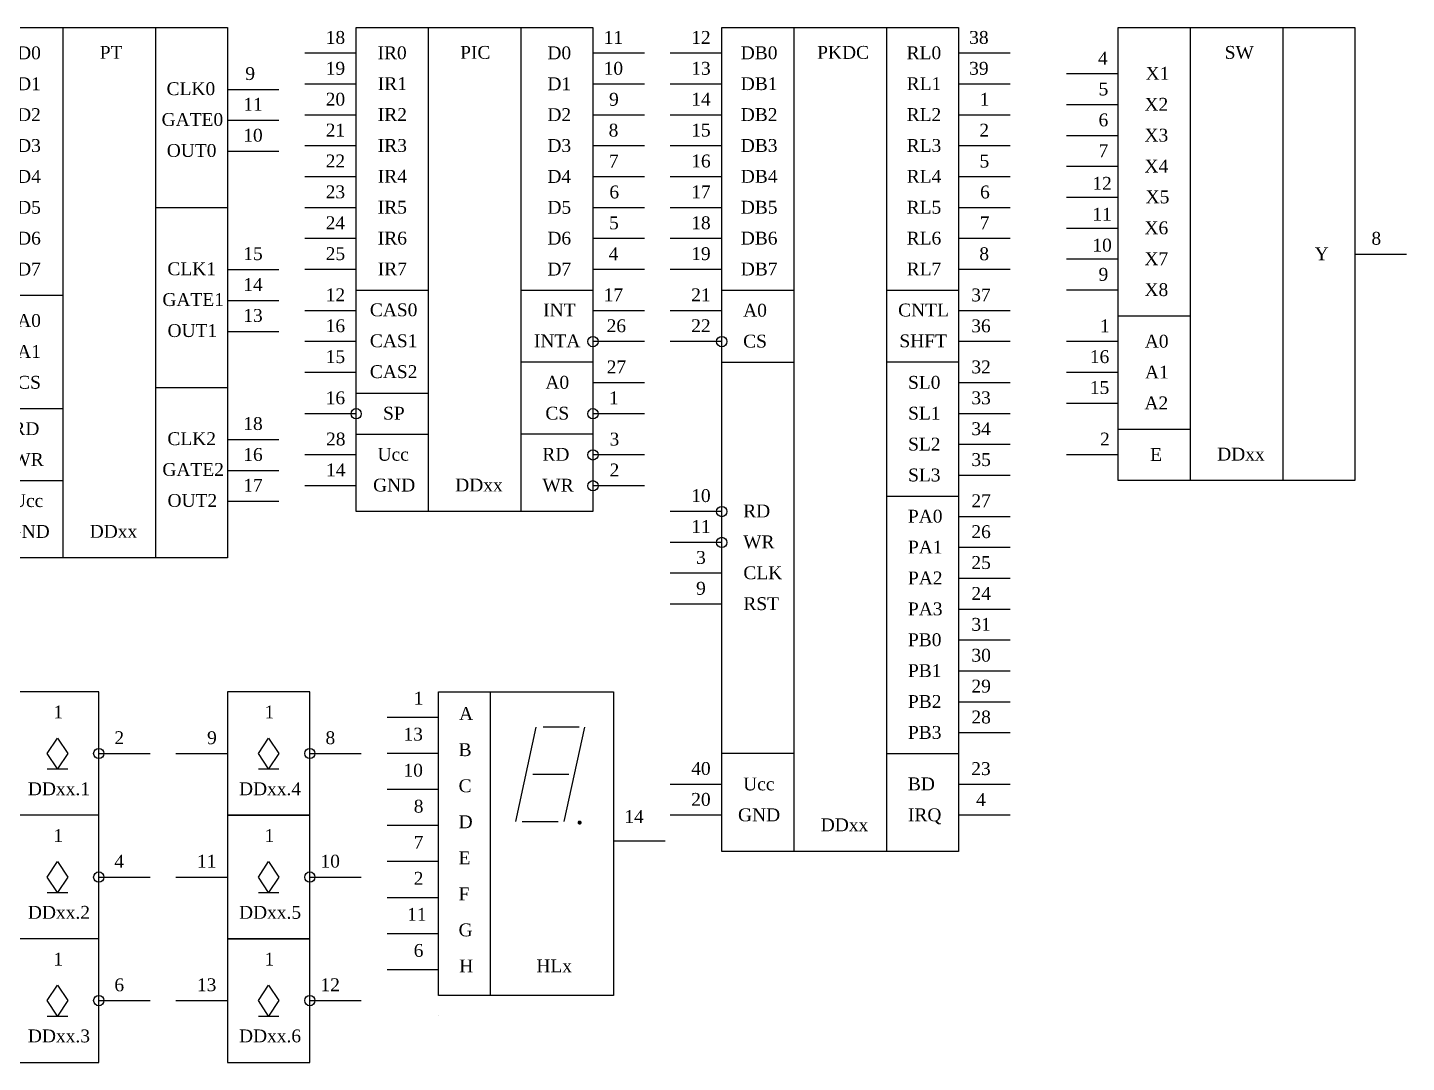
# Model space of a CAD drawing. Header units: millimetres. Extents: x 203 to 738, y -367 to 371.
# Drawn here: x 441.2 to 709, y -215 to -14 of the extents above; entities that cross this region are included whole.
import ezdxf

# ---------------------------------------------------------------- set-up
doc = ezdxf.new("R2010")
doc.units = ezdxf.units.MM

# ---------------------------------------------------------------- blocks, each defined once
blk = doc.blocks.new('Temp23')
for p, q in [((-42, 12), (-42, -91)), ((-24, 12), (-24, -91)), ((-56, 7), (-66, 7)), ((-56, 1), (-66, 1)), ((-10, 0), (0, 0)), ((-56, -5), (-66, -5)), ((-10, -6), (0, -6)), ((-56, -11), (-66, -11)), ((-10, -12), (0, -12)), ((-56, -17), (-66, -17)), ((-56, -23), (-66, -23)), ((-10, -23), (-24, -23)), ((-56, -29), (-66, -29)), ((-56, -35), (-66, -35)), ((-10, -35), (0, -35)), ((-56, -40), (-42, -40)), ((-10, -41), (0, -41)), ((-56, -45), (-66, -45)), ((-10, -47), (0, -47)), ((-56, -51), (-66, -51)), ((-56, -57), (-66, -57)), ((-10, -58), (-24, -58)), ((-56, -62), (-42, -62)), ((-56, -66), (-66, -66)), ((-10, -68), (0, -68)), ((-56, -72), (-66, -72)), ((-10, -74), (0, -74)), ((-56, -76), (-42, -76)), ((-56, -80), (-66, -80)), ((-10, -80), (0, -80)), ((-56, -86), (-66, -86))]:
    blk.add_line(p, q)
blk.add_lwpolyline([(-56, 12), (-10, 12), (-10, -91), (-56, -91)], close=True)
for centre in [(-56, -57), (-56, -66), (-56, -72)]:
    blk.add_circle(centre, 1)
at = {"char_height": 2.5, "attachment_point": 1}
for s, insert, width in [('{\\fTimes New Roman|b0|i0|c0|p18;8}', (-60.74, 11.32), 2.5), ('{\\fTimes New Roman|b0|i0|c0|p18;D0}', (-50.86, 8.34), 5.5469), ('{\\fTimes New Roman|b0|i0|c0|p18;PT}', (-34.8, 8.43), 5.0833), ('{\\fTimes New Roman|b0|i0|c0|p18;7}', (-60.83, 5.32), 2.5), ('{\\fTimes New Roman|b0|i0|c0|p18;9}', (-6.53, 4.32), 2.5), ('{\\fTimes New Roman|b0|i0|c0|p18;D1}', (-50.86, 2.34), 5.5469), ('{\\fTimes New Roman|b0|i0|c0|p18;CLK0}', (-21.82, 1.38), 10), ('{\\fTimes New Roman|b0|i0|c0|p18;6}', (-60.8, -0.68), 2.5), ('{\\fTimes New Roman|b0|i0|c0|p18;11}', (-6.93, -1.66), 4.2647), ('{\\fTimes New Roman|b0|i0|c0|p18;D2}', (-50.86, -3.66), 5.5469), ('{\\fTimes New Roman|b0|i0|c0|p18;GATE0}', (-22.79, -4.6), 11.8333), ('{\\fTimes New Roman|b0|i0|c0|p18;5}', (-60.78, -6.68), 2.5), ('{\\fTimes New Roman|b0|i0|c0|p18;10}', (-6.93, -7.66), 4.2647), ('{\\fTimes New Roman|b0|i0|c0|p18;D3}', (-50.86, -9.66), 5.5469), ('{\\fTimes New Roman|b0|i0|c0|p18;OUT0}', (-21.79, -10.62), 10.0222), ('{\\fTimes New Roman|b0|i0|c0|p18;4}', (-60.91, -12.68), 2.5), ('{\\fTimes New Roman|b0|i0|c0|p18;D4}', (-50.86, -15.66), 5.5469), ('{\\fTimes New Roman|b0|i0|c0|p18;3}', (-60.81, -18.68), 2.5), ('{\\fTimes New Roman|b0|i0|c0|p18;D5}', (-50.86, -21.66), 5.5469), ('{\\fTimes New Roman|b0|i0|c0|p18;2}', (-60.88, -24.68), 2.5), ('{\\fTimes New Roman|b0|i0|c0|p18;D6}', (-50.86, -27.66), 5.5469), ('{\\fTimes New Roman|b0|i0|c0|p18;1}', (-60.96, -30.68), 2.5), ('{\\fTimes New Roman|b0|i0|c0|p18;15}', (-6.93, -30.66), 4.2647), ('{\\fTimes New Roman|b0|i0|c0|p18;D7}', (-50.86, -33.66), 5.5469), ('{\\fTimes New Roman|b0|i0|c0|p18;CLK1}', (-21.67, -33.6), 10), ('{\\fTimes New Roman|b0|i0|c0|p18;14}', (-6.93, -36.66), 4.2647), ('{\\fTimes New Roman|b0|i0|c0|p18;GATE1}', (-22.64, -39.58), 11.8333), ('{\\fTimes New Roman|b0|i0|c0|p18;19}', (-61.92, -40.66), 4), ('{\\fTimes New Roman|b0|i0|c0|p18;13}', (-6.93, -42.66), 4.2647), ('{\\fTimes New Roman|b0|i0|c0|p18;A0}', (-50.85, -43.65), 5.5469), ('{\\fTimes New Roman|b0|i0|c0|p18;20}', (-61.92, -46.66), 4), ('{\\fTimes New Roman|b0|i0|c0|p18;OUT1}', (-21.64, -45.6), 10.0222), ('{\\fTimes New Roman|b0|i0|c0|p18;A1}', (-50.85, -49.65), 5.5469), ('{\\fTimes New Roman|b0|i0|c0|p18;21}', (-61.92, -52.66), 4), ('{\\fTimes New Roman|b0|i0|c0|p18;CS}', (-50.85, -55.65), 5.5469), ('{\\fTimes New Roman|b0|i0|c0|p18;22}', (-61.85, -61.66), 4), ('{\\fTimes New Roman|b0|i0|c0|p18;18}', (-6.93, -63.66), 4.2647), ('{\\fTimes New Roman|b0|i0|c0|p18;RD}', (-51.78, -64.65), 5.5469), ('{\\fTimes New Roman|b0|i0|c0|p18;CLK2}', (-21.67, -66.6), 10), ('{\\fTimes New Roman|b0|i0|c0|p18;23}', (-61.85, -67.66), 4), ('{\\fTimes New Roman|b0|i0|c0|p18;16}', (-6.93, -69.66), 4.2647), ('{\\fTimes New Roman|b0|i0|c0|p18;WR}', (-51.78, -70.65), 6.5686), ('{\\fTimes New Roman|b0|i0|c0|p18;GATE2}', (-22.64, -72.58), 11.8333), ('{\\fTimes New Roman|b0|i0|c0|p18;24}', (-61.85, -75.66), 4), ('{\\fTimes New Roman|b0|i0|c0|p18;17}', (-6.93, -75.66), 4.2647), ('{\\fTimes New Roman|b0|i0|c0|p18;Ucc}', (-51.85, -78.63), 6.5625), ('{\\fTimes New Roman|b0|i0|c0|p18;OUT2}', (-21.64, -78.6), 10.0222), ('{\\fTimes New Roman|b0|i0|c0|p18;12}', (-61.85, -81.66), 4), ('{\\fTimes New Roman|b0|i0|c0|p18;GND}', (-52.71, -84.61), 8.125)]:
    blk.add_mtext(s, dxfattribs=dict(at, insert=insert, width=width))
blk = doc.blocks.new('Temp24')
for p, q in [((-42, 5), (-42, -89)), ((-24, 5), (-24, -89)), ((0, 0), (-10, 0)), ((-56, 0), (-66, 0)), ((-56, -6), (-66, -6)), ((0, -6), (-10, -6)), ((-56, -12), (-66, -12)), ((0, -12), (-10, -12)), ((-56, -18), (-66, -18)), ((0, -18), (-10, -18)), ((-56, -24), (-66, -24)), ((0, -24), (-10, -24)), ((-56, -30), (-66, -30)), ((0, -30), (-10, -30)), ((-56, -36), (-66, -36)), ((0, -36), (-10, -36)), ((-56, -42), (-66, -42)), ((0, -42), (-10, -42)), ((-56, -46), (-42, -46)), ((-24, -46), (-10, -46)), ((-56, -50), (-66, -50)), ((0, -50), (-10, -50)), ((-56, -56), (-66, -56)), ((0, -56), (-10, -56)), ((-10, -60), (-24, -60)), ((-56, -62), (-66, -62)), ((0, -64), (-10, -64)), ((-56, -66), (-42, -66)), ((-56, -70), (-66, -70)), ((0, -70), (-10, -70)), ((-56, -74), (-42, -74)), ((-10, -74), (-24, -74)), ((-56, -78), (-66, -78)), ((0, -78), (-10, -78)), ((-56, -84), (-66, -84)), ((0, -84), (-10, -84))]:
    blk.add_line(p, q)
blk.add_lwpolyline([(-56, 5), (-10, 5), (-10, -89), (-56, -89)], close=True)
for centre in [(-10, -56), (-56, -70), (-10, -70), (-10, -78), (-10, -84)]:
    blk.add_circle(centre, 1)
at = {"char_height": 2.5, "attachment_point": 1}
for s, insert, width in [('{\\fTimes New Roman|b0|i0|c0|p18;18}', (-61.92, 4.34), 4.2647), ('{\\fTimes New Roman|b0|i0|c0|p18;11}', (-7.93, 4.34), 4.2647), ('{\\fTimes New Roman|b0|i0|c0|p18;IR0}', (-51.85, 1.35), 6.1667), ('{\\fTimes New Roman|b0|i0|c0|p18;PIC}', (-35.8, 1.43), 6.9583), ('{\\fTimes New Roman|b0|i0|c0|p18;D0}', (-18.86, 1.34), 5.5469), ('{\\fTimes New Roman|b0|i0|c0|p18;19}', (-61.92, -1.66), 4.2647), ('{\\fTimes New Roman|b0|i0|c0|p18;10}', (-7.93, -1.66), 4.2647), ('{\\fTimes New Roman|b0|i0|c0|p18;IR1}', (-51.8, -4.64), 6.1667), ('{\\fTimes New Roman|b0|i0|c0|p18;D1}', (-18.86, -4.66), 5.5469), ('{\\fTimes New Roman|b0|i0|c0|p18;20}', (-61.92, -7.66), 4.2647), ('{\\fTimes New Roman|b0|i0|c0|p18;9}', (-6.88, -7.68), 2.5), ('{\\fTimes New Roman|b0|i0|c0|p18;IR2}', (-51.8, -10.64), 6.1667), ('{\\fTimes New Roman|b0|i0|c0|p18;D2}', (-18.86, -10.66), 5.5469), ('{\\fTimes New Roman|b0|i0|c0|p18;21}', (-61.92, -13.66), 4.2647), ('{\\fTimes New Roman|b0|i0|c0|p18;8}', (-6.96, -13.68), 2.5), ('{\\fTimes New Roman|b0|i0|c0|p18;IR3}', (-51.8, -16.64), 6.1667), ('{\\fTimes New Roman|b0|i0|c0|p18;D3}', (-18.86, -16.66), 5.5469), ('{\\fTimes New Roman|b0|i0|c0|p18;22}', (-61.92, -19.66), 4.2647), ('{\\fTimes New Roman|b0|i0|c0|p18;7}', (-6.91, -19.68), 2.5), ('{\\fTimes New Roman|b0|i0|c0|p18;IR4}', (-51.8, -22.64), 6.1667), ('{\\fTimes New Roman|b0|i0|c0|p18;D4}', (-18.86, -22.66), 5.5469), ('{\\fTimes New Roman|b0|i0|c0|p18;23}', (-61.92, -25.66), 4.2647), ('{\\fTimes New Roman|b0|i0|c0|p18;6}', (-6.81, -25.68), 2.5), ('{\\fTimes New Roman|b0|i0|c0|p18;IR5}', (-51.8, -28.64), 6.1667), ('{\\fTimes New Roman|b0|i0|c0|p18;D5}', (-18.86, -28.66), 5.5469), ('{\\fTimes New Roman|b0|i0|c0|p18;24}', (-61.92, -31.66), 4.2647), ('{\\fTimes New Roman|b0|i0|c0|p18;5}', (-6.88, -31.68), 2.5), ('{\\fTimes New Roman|b0|i0|c0|p18;IR6}', (-51.8, -34.64), 6.1667), ('{\\fTimes New Roman|b0|i0|c0|p18;D6}', (-18.86, -34.66), 5.5469), ('{\\fTimes New Roman|b0|i0|c0|p18;25}', (-61.92, -37.66), 4.2647), ('{\\fTimes New Roman|b0|i0|c0|p18;4}', (-6.96, -37.68), 2.5), ('{\\fTimes New Roman|b0|i0|c0|p18;IR7}', (-51.8, -40.64), 6.1667), ('{\\fTimes New Roman|b0|i0|c0|p18;D7}', (-18.86, -40.66), 5.5469), ('{\\fTimes New Roman|b0|i0|c0|p18;12}', (-61.92, -45.66), 4.2647), ('{\\fTimes New Roman|b0|i0|c0|p18;17}', (-7.93, -45.66), 4.2647), ('{\\fTimes New Roman|b0|i0|c0|p18;CAS0}', (-53.34, -48.57), 9.9333), ('{\\fTimes New Roman|b0|i0|c0|p18;INT}', (-19.68, -48.6), 6.5119), ('{\\fTimes New Roman|b0|i0|c0|p18;16}', (-61.92, -51.66), 4.2647), ('{\\fTimes New Roman|b0|i0|c0|p18;26}', (-7.35, -51.66), 4.2647), ('{\\fTimes New Roman|b0|i0|c0|p18;CAS1}', (-53.34, -54.58), 9.9333), ('{\\fTimes New Roman|b0|i0|c0|p18;INTA}', (-21.48, -54.6), 9.1071), ('{\\fTimes New Roman|b0|i0|c0|p18;15}', (-61.92, -57.66), 4.2647), ('{\\fTimes New Roman|b0|i0|c0|p18;CAS2}', (-53.34, -60.58), 9.9333), ('{\\fTimes New Roman|b0|i0|c0|p18;27}', (-7.33, -59.66), 4.2647), ('{\\fTimes New Roman|b0|i0|c0|p18;A0}', (-19.25, -62.65), 5.5469), ('{\\fTimes New Roman|b0|i0|c0|p18;16}', (-61.92, -65.66), 4.2647), ('{\\fTimes New Roman|b0|i0|c0|p18;1}', (-6.91, -65.68), 2.5), ('{\\fTimes New Roman|b0|i0|c0|p18;SP}', (-50.78, -68.65), 5.5469), ('{\\fTimes New Roman|b0|i0|c0|p18;CS}', (-19.25, -68.65), 5.5469), ('{\\fTimes New Roman|b0|i0|c0|p18;28}', (-61.85, -73.66), 4), ('{\\fTimes New Roman|b0|i0|c0|p18;3}', (-6.78, -73.68), 2.5), ('{\\fTimes New Roman|b0|i0|c0|p18;Ucc}', (-51.85, -76.63), 6.5625), ('{\\fTimes New Roman|b0|i0|c0|p18;RD}', (-19.83, -76.64), 5.5469), ('{\\fTimes New Roman|b0|i0|c0|p18;14}', (-61.85, -79.66), 4), ('{\\fTimes New Roman|b0|i0|c0|p18;2}', (-6.78, -79.68), 2.5), ('{\\fTimes New Roman|b0|i0|c0|p18;GND}', (-52.71, -82.61), 8.125), ('{\\fTimes New Roman|b0|i0|c0|p18;WR}', (-19.83, -82.64), 6.5686)]:
    blk.add_mtext(s, dxfattribs=dict(at, insert=insert, width=width))
blk = doc.blocks.new('Point')
at = {"linetype": 'Continuous', "ltscale": 4, "const_width": 0.4}
blk.add_lwpolyline([(0, -0.2, 1), (0, 0.2, 1)], format="xyb", close=True, dxfattribs=at)
blk = doc.blocks.new('Temp30')
for p, q in [((-34, 29), (-34, -30)), ((-44, 24), (-54, 24)), ((-25.08, 22.1), (-29.08, 3.8)), ((-23.68, 22.2), (-16.68, 22.2)), ((-15.68, 22.1), (-19.68, 3.8)), ((-44, 17), (-54, 17)), ((-25.68, 13), (-18.68, 13)), ((-44, 10), (-54, 10)), ((-44, 3), (-54, 3)), ((-27.78, 3.8), (-20.78, 3.8)), ((0, 0), (-10, 0)), ((-44, -4), (-54, -4)), ((-44, -11), (-54, -11)), ((-44, -18), (-54, -18)), ((-44, -25), (-54, -25))]:
    blk.add_line(p, q)
blk.add_lwpolyline([(-10, -30), (-44, -30), (-44, 29), (-10, 29)], close=True)
blk.add_blockref('Point', (-16.6, 3.59))
at = {"attachment_point": 1}
for s, insert, char_height, width in [('{\\fTimes New Roman|b0|i0|c0|p18;1}', (-48.82, 29.01), 2.5, 3), ('{\\fTimes New Roman|b0|i0|c0|p18;A}', (-40.01, 26.01), 2.5, 3.8125), ('{\\fTimes New Roman|b0|i0|c0|p18;\\H0.8333x;13}', (-50.81, 22.01), 3, 5.1875), ('{\\fTimes New Roman|b0|i0|c0|p18;B}', (-40.1, 18.99), 2.5, 3.8125), ('{\\fTimes New Roman|b0|i0|c0|p18;\\H0.8333x;10}', (-50.81, 15.01), 3, 5.1875), ('{\\fTimes New Roman|b0|i0|c0|p18;C}', (-40.1, 11.99), 2.5, 3.8125), ('{\\fTimes New Roman|b0|i0|c0|p18;8}', (-48.82, 8.01), 2.5, 3), ('{\\fTimes New Roman|b0|i0|c0|p18;\\H0.8333x;14}', (-7.91, 6.01), 3, 4.9107), ('{\\fTimes New Roman|b0|i0|c0|p18;D}', (-40.1, 4.99), 2.5, 3.8125), ('{\\fTimes New Roman|b0|i0|c0|p18;7}', (-48.82, 1.01), 2.5, 3), ('{\\fTimes New Roman|b0|i0|c0|p18;E}', (-40.1, -2.01), 2.5, 3.8125), ('{\\fTimes New Roman|b0|i0|c0|p18;2}', (-48.82, -5.99), 2.5, 3), ('{\\fTimes New Roman|b0|i0|c0|p18;F}', (-40.1, -9.01), 2.5, 3.8125), ('{\\fTimes New Roman|b0|i0|c0|p18;\\H0.8333x;11}', (-50.1, -12.99), 3, 4.0381), ('{\\fTimes New Roman|b0|i0|c0|p18;G}', (-40.1, -16.01), 2.5, 3.8125), ('{\\fTimes New Roman|b0|i0|c0|p18;6}', (-48.82, -19.99), 2.5, 3), ('{\\fTimes New Roman|b0|i0|c0|p18;H}', (-39.98, -23.01), 2.5, 3.8125)]:
    blk.add_mtext(s, dxfattribs=dict(at, insert=insert, char_height=char_height, width=width))
blk = doc.blocks.new('Temp29')
for p, q in [((-61, 0), (-59, 3)), ((-59, 3), (-57, 0)), ((-20, 0), (-18, 3)), ((-18, 3), (-16, 0)), ((-77, 0), (-67, 0)), ((-59, -3), (-61, 0)), ((-57, 0), (-59, -3)), ((-51, 0), (-41, 0)), ((-36, 0), (-26, 0)), ((-18, -3), (-20, 0)), ((-16, 0), (-18, -3)), ((-10, 0), (0, 0)), ((-61, -3), (-57, -3)), ((-20, -3), (-16, -3)), ((-61, -24), (-59, -21)), ((-59, -21), (-57, -24)), ((-20, -24), (-18, -21)), ((-18, -21), (-16, -24)), ((-77, -24), (-67, -24)), ((-59, -27), (-61, -24)), ((-57, -24), (-59, -27)), ((-51, -24), (-41, -24)), ((-36, -24), (-26, -24)), ((-18, -27), (-20, -24)), ((-16, -24), (-18, -27)), ((-10, -24), (0, -24)), ((-61, -27), (-57, -27)), ((-20, -27), (-16, -27)), ((-61, -48), (-59, -45)), ((-59, -45), (-57, -48)), ((-20, -48), (-18, -45)), ((-18, -45), (-16, -48)), ((-77, -48), (-67, -48)), ((-59, -51), (-61, -48)), ((-57, -48), (-59, -51)), ((-51, -48), (-41, -48)), ((-36, -48), (-26, -48)), ((-18, -51), (-20, -48)), ((-16, -48), (-18, -51)), ((-10, -48), (0, -48)), ((-61, -51), (-57, -51)), ((-20, -51), (-16, -51))]:
    blk.add_line(p, q)
for points in [[(-51, -12), (-51, 12), (-67, 12), (-67, -12)], [(-51, -36), (-51, -12), (-67, -12), (-67, -36)]]:
    blk.add_lwpolyline(points)
for points in [[(-26, -12), (-10, -12), (-10, 12), (-26, 12)], [(-26, -36), (-10, -36), (-10, -12), (-26, -12)], [(-67, -60), (-51, -60), (-51, -36), (-67, -36)], [(-26, -60), (-10, -60), (-10, -36), (-26, -36)]]:
    blk.add_lwpolyline(points, close=True)
for centre in [(-51, 0), (-10, 0), (-51, -24), (-10, -24), (-51, -48), (-10, -48)]:
    blk.add_circle(centre, 1)
at = {"char_height": 2.5, "attachment_point": 1}
for s, insert, width in [('{\\fTimes New Roman|b0|i0|c0|p18;1}', (-59.8, 9.32), 3), ('{\\fTimes New Roman|b0|i0|c0|p18;1}', (-18.8, 9.32), 3), ('{\\fTimes New Roman|b0|i0|c0|p18;1}', (-70.96, 4.32), 2.5), ('{\\fTimes New Roman|b0|i0|c0|p18;2}', (-47.96, 4.32), 2.5), ('{\\fTimes New Roman|b0|i0|c0|p18;9}', (-29.96, 4.32), 2.5), ('{\\fTimes New Roman|b0|i0|c0|p18;8}', (-6.96, 4.32), 2.5), ('{\\fTimes New Roman|b0|i0|c0|p18;1}', (-59.8, -14.68), 3), ('{\\fTimes New Roman|b0|i0|c0|p18;1}', (-18.8, -14.68), 3), ('{\\fTimes New Roman|b0|i0|c0|p18;3}', (-70.96, -19.68), 2.5), ('{\\fTimes New Roman|b0|i0|c0|p18;4}', (-47.96, -19.68), 2.5), ('{\\fTimes New Roman|b0|i0|c0|p18;11}', (-31.93, -19.66), 4), ('{\\fTimes New Roman|b0|i0|c0|p18;10}', (-7.93, -19.66), 4), ('{\\fTimes New Roman|b0|i0|c0|p18;1}', (-59.8, -38.68), 3), ('{\\fTimes New Roman|b0|i0|c0|p18;1}', (-18.8, -38.68), 3), ('{\\fTimes New Roman|b0|i0|c0|p18;5}', (-70.96, -43.68), 2.5), ('{\\fTimes New Roman|b0|i0|c0|p18;6}', (-47.96, -43.68), 2.5), ('{\\fTimes New Roman|b0|i0|c0|p18;13}', (-31.93, -43.66), 4), ('{\\fTimes New Roman|b0|i0|c0|p18;12}', (-7.93, -43.66), 4)]:
    blk.add_mtext(s, dxfattribs=dict(at, insert=insert, width=width))
blk = doc.blocks.new('temp_MK2')
for p, q in [((-42, 5), (-42, -155)), ((-24, 5), (-24, -155)), ((-56, 0), (-66, 0)), ((0, 0), (-10, 0)), ((-56, -6), (-66, -6)), ((0, -6), (-10, -6)), ((-56, -12), (-66, -12)), ((0, -12), (-10, -12)), ((-56, -18), (-66, -18)), ((0, -18), (-10, -18)), ((-56, -24), (-66, -24)), ((0, -24), (-10, -24)), ((-56, -30), (-66, -30)), ((0, -30), (-10, -30)), ((-56, -36), (-66, -36)), ((0, -36), (-10, -36)), ((-56, -42), (-66, -42)), ((0, -42), (-10, -42)), ((-56, -46), (-42, -46)), ((-24, -46), (-10, -46)), ((-56, -50), (-66, -50)), ((0, -50), (-10, -50)), ((-56, -56), (-66, -56)), ((0, -56), (-10, -56)), ((-56, -60), (-42, -60)), ((-10, -60), (-24, -60)), ((0, -64), (-10, -64)), ((0, -70), (-10, -70)), ((0, -76), (-10, -76)), ((0, -82), (-10, -82)), ((-24, -86), (-10, -86)), ((-56, -89), (-66, -89)), ((0, -90), (-10, -90)), ((-56, -95), (-66, -95)), ((0, -96), (-10, -96)), ((-56, -101), (-66, -101)), ((0, -102), (-10, -102)), ((-56, -107), (-66, -107)), ((0, -108), (-10, -108)), ((0, -114), (-10, -114)), ((0, -120), (-10, -120)), ((0, -126), (-10, -126)), ((0, -132), (-10, -132)), ((-42, -136), (-56, -136)), ((-24, -136), (-10, -136)), ((-56, -142), (-66, -142)), ((0, -142), (-10, -142)), ((-56, -148), (-66, -148)), ((0, -148), (-10, -148))]:
    blk.add_line(p, q)
blk.add_lwpolyline([(-56, 5), (-10, 5), (-10, -155), (-56, -155)], close=True)
for centre in [(-56, -56), (-56, -89), (-56, -95)]:
    blk.add_circle(centre, 1)
at = {"char_height": 2.5, "attachment_point": 1}
for s, insert, width in [('{\\fTimes New Roman|b0|i0|c204|p18;1\\fTimes New Roman|b0|i0|c0|p18;2}', (-61.92, 4.34), 4.2647), ('{\\fTimes New Roman|b0|i0|c0|p18;38}', (-7.93, 4.34), 4.2647), ('{\\fTimes New Roman|b0|i0|c0|p18;DB\\fTimes New Roman|b0|i0|c204|p18;0}', (-52.3, 1.35), 7.4115), ('{\\fTimes New Roman|b0|i0|c0|p18;PKDC}', (-37.46, 1.43), 10.8043), ('{\\fTimes New Roman|b0|i0|c0|p18;RL0}', (-20.08, 1.35), 7.4115), ('{\\fTimes New Roman|b0|i0|c204|p18;1\\fTimes New Roman|b0|i0|c0|p18;3}', (-61.92, -1.66), 4.2647), ('{\\fTimes New Roman|b0|i0|c204|p18;3\\fTimes New Roman|b0|i0|c0|p18;9}', (-7.93, -1.66), 4.2647), ('{\\fTimes New Roman|b0|i0|c204|p18;DB\\fTimes New Roman|b0|i0|c0|p18;1}', (-52.29, -4.65), 7.4115), ('{\\fTimes New Roman|b0|i0|c0|p18;RL\\fTimes New Roman|b0|i0|c204|p18;1}', (-20.07, -4.65), 7.4115), ('{\\fTimes New Roman|b0|i0|c0|p18;1\\fTimes New Roman|b0|i0|c204|p18;4}', (-61.92, -7.66), 4.2647), ('{\\fTimes New Roman|b0|i0|c0|p18;1}', (-5.88, -7.68), 2.5), ('{\\fTimes New Roman|b0|i0|c204|p18;DB\\fTimes New Roman|b0|i0|c0|p18;2}', (-52.29, -10.65), 7.4115), ('{\\fTimes New Roman|b0|i0|c0|p18;RL\\fTimes New Roman|b0|i0|c204|p18;2}', (-20.07, -10.65), 7.4115), ('{\\fTimes New Roman|b0|i0|c0|p18;15}', (-61.92, -13.66), 4.2647), ('{\\fTimes New Roman|b0|i0|c0|p18;2}', (-5.96, -13.68), 2.5), ('{\\fTimes New Roman|b0|i0|c204|p18;DB\\fTimes New Roman|b0|i0|c0|p18;3}', (-52.29, -16.65), 7.4115), ('{\\fTimes New Roman|b0|i0|c0|p18;RL\\fTimes New Roman|b0|i0|c204|p18;3}', (-20.07, -16.65), 7.4115), ('{\\fTimes New Roman|b0|i0|c0|p18;16}', (-61.92, -19.66), 4.2647), ('{\\fTimes New Roman|b0|i0|c0|p18;5}', (-5.91, -19.68), 2.5), ('{\\fTimes New Roman|b0|i0|c204|p18;DB\\fTimes New Roman|b0|i0|c0|p18;4}', (-52.29, -22.65), 7.4115), ('{\\fTimes New Roman|b0|i0|c0|p18;RL\\fTimes New Roman|b0|i0|c204|p18;4}', (-20.07, -22.65), 7.4115), ('{\\fTimes New Roman|b0|i0|c0|p18;17}', (-61.92, -25.66), 4.2647), ('{\\fTimes New Roman|b0|i0|c0|p18;6}', (-5.81, -25.68), 2.5), ('{\\fTimes New Roman|b0|i0|c204|p18;DB\\fTimes New Roman|b0|i0|c0|p18;5}', (-52.29, -28.65), 7.4115), ('{\\fTimes New Roman|b0|i0|c0|p18;RL\\fTimes New Roman|b0|i0|c204|p18;5}', (-20.07, -28.65), 7.4115), ('{\\fTimes New Roman|b0|i0|c0|p18;18}', (-61.92, -31.66), 4.2647), ('{\\fTimes New Roman|b0|i0|c0|p18;7}', (-5.88, -31.68), 2.5), ('{\\fTimes New Roman|b0|i0|c204|p18;DB\\fTimes New Roman|b0|i0|c0|p18;6}', (-52.29, -34.65), 7.4115), ('{\\fTimes New Roman|b0|i0|c0|p18;RL\\fTimes New Roman|b0|i0|c204|p18;6}', (-20.07, -34.65), 7.4115), ('{\\fTimes New Roman|b0|i0|c0|p18;19}', (-61.92, -37.66), 4.2647), ('{\\fTimes New Roman|b0|i0|c0|p18;8}', (-5.96, -37.68), 2.5), ('{\\fTimes New Roman|b0|i0|c204|p18;DB\\fTimes New Roman|b0|i0|c0|p18;7}', (-52.29, -40.65), 7.4115), ('{\\fTimes New Roman|b0|i0|c0|p18;RL\\fTimes New Roman|b0|i0|c204|p18;7}', (-20.07, -40.65), 7.4115), ('{\\fTimes New Roman|b0|i0|c204|p18;2\\fTimes New Roman|b0|i0|c0|p18;1}', (-61.92, -45.66), 4.2647), ('{\\fTimes New Roman|b0|i0|c0|p18;37}', (-7.53, -45.68), 4.2647), ('{\\fTimes New Roman|b0|i0|c0|p18;A0}', (-51.83, -48.65), 5.8344), ('{\\fTimes New Roman|b0|i0|c204|p18;CNTL}', (-21.73, -48.61), 10.1), ('{\\fTimes New Roman|b0|i0|c0|p18;22}', (-61.92, -51.66), 4.2647), ('{\\fTimes New Roman|b0|i0|c0|p18;36}', (-7.53, -51.68), 4.2647), ('{\\fTimes New Roman|b0|i0|c0|p18;CS}', (-51.83, -54.65), 5.8344), ('{\\fTimes New Roman|b0|i0|c204|p18;SHFT}', (-21.48, -54.6), 10.1), ('{\\fTimes New Roman|b0|i0|c0|p18;3\\fTimes New Roman|b0|i0|c204|p18;2}', (-7.5, -59.66), 4.2647), ('{\\fTimes New Roman|b0|i0|c0|p18;S\\fTimes New Roman|b0|i0|c204|p18;L0}', (-19.81, -62.66), 7.4115), ('{\\fTimes New Roman|b0|i0|c0|p18;3\\fTimes New Roman|b0|i0|c204|p18;3}', (-7.5, -65.66), 4.2647), ('{\\fTimes New Roman|b0|i0|c0|p18;S\\fTimes New Roman|b0|i0|c204|p18;L1}', (-19.79, -68.65), 7.4115), ('{\\fTimes New Roman|b0|i0|c0|p18;3\\fTimes New Roman|b0|i0|c204|p18;4}', (-7.5, -71.66), 4.2647), ('{\\fTimes New Roman|b0|i0|c0|p18;S\\fTimes New Roman|b0|i0|c204|p18;L2}', (-19.79, -74.65), 7.4115), ('{\\fTimes New Roman|b0|i0|c0|p18;3\\fTimes New Roman|b0|i0|c204|p18;5}', (-7.49, -77.66), 4.2647), ('{\\fTimes New Roman|b0|i0|c0|p18;S\\fTimes New Roman|b0|i0|c204|p18;L3}', (-19.79, -80.65), 7.4115), ('{\\fTimes New Roman|b0|i0|c204|p18;1\\fTimes New Roman|b0|i0|c0|p18;0}', (-61.92, -84.66), 4.2647), ('{\\fTimes New Roman|b0|i0|c204|p18;2\\fTimes New Roman|b0|i0|c0|p18;7}', (-7.5, -85.66), 4.2647), ('{\\fTimes New Roman|b0|i0|c0|p18;RD}', (-51.83, -87.64), 5.5469), ('{\\fTimes New Roman|b0|i0|c204|p18;1\\fTimes New Roman|b0|i0|c0|p18;1}', (-61.92, -90.66), 4.2647), ('{\\fTimes New Roman|b0|i0|c0|p18;PA\\fTimes New Roman|b0|i0|c204|p18;0}', (-19.83, -88.65), 7.4115), ('{\\fTimes New Roman|b0|i0|c0|p18;WR}', (-51.83, -93.64), 6.5686), ('{\\fTimes New Roman|b0|i0|c204|p18;2\\fTimes New Roman|b0|i0|c0|p18;6}', (-7.5, -91.66), 4.2647), ('{\\fTimes New Roman|b0|i0|c0|p18;PA\\fTimes New Roman|b0|i0|c204|p18;1}', (-19.82, -94.65), 7.4115), ('{\\fTimes New Roman|b0|i0|c0|p18; 3}', (-61.92, -96.66), 4.2647), ('{\\fTimes New Roman|b0|i0|c204|p18;2\\fTimes New Roman|b0|i0|c0|p18;5}', (-7.5, -97.66), 4.2647), ('{\\fTimes New Roman|b0|i0|c204|p18;CLK}', (-51.79, -99.64), 8.0111), ('{\\fTimes New Roman|b0|i0|c0|p18;PA\\fTimes New Roman|b0|i0|c204|p18;2}', (-19.82, -100.65), 7.4115), ('{\\fTimes New Roman|b0|i0|c0|p18; \\fTimes New Roman|b0|i0|c204|p18;9}', (-61.92, -102.66), 4.2647), ('{\\fTimes New Roman|b0|i0|c0|p18;24}', (-7.49, -103.66), 4.2647), ('{\\fTimes New Roman|b0|i0|c0|p18;RST}', (-51.79, -105.64), 8.0111), ('{\\fTimes New Roman|b0|i0|c0|p18;PA\\fTimes New Roman|b0|i0|c204|p18;3}', (-19.82, -106.65), 7.4115), ('{\\fTimes New Roman|b0|i0|c0|p18;31}', (-7.49, -109.66), 4.2647), ('{\\fTimes New Roman|b0|i0|c204|p18;PB\\fTimes New Roman|b0|i0|c0|p18;0}', (-19.82, -112.65), 7.4115), ('{\\fTimes New Roman|b0|i0|c0|p18;30}', (-7.49, -115.66), 4.2647), ('{\\fTimes New Roman|b0|i0|c204|p18;PB\\fTimes New Roman|b0|i0|c0|p18;1}', (-19.82, -118.65), 7.4115), ('{\\fTimes New Roman|b0|i0|c0|p18;29}', (-7.49, -121.66), 4.2647), ('{\\fTimes New Roman|b0|i0|c204|p18;PB\\fTimes New Roman|b0|i0|c0|p18;2}', (-19.82, -124.65), 7.4115), ('{\\fTimes New Roman|b0|i0|c0|p18;28}', (-7.49, -127.66), 4.2647), ('{\\fTimes New Roman|b0|i0|c204|p18;PB\\fTimes New Roman|b0|i0|c0|p18;3}', (-19.82, -130.65), 7.4115), ('{\\fTimes New Roman|b0|i0|c0|p18;40}', (-61.92, -137.66), 4.2647), ('{\\fTimes New Roman|b0|i0|c0|p18;23}', (-7.53, -137.68), 4.2647), ('{\\fTimes New Roman|b0|i0|c0|p18;Ucc}', (-51.83, -140.66), 7.4115), ('{\\fTimes New Roman|b0|i0|c204|p18;B\\fTimes New Roman|b0|i0|c0|p18;D}', (-19.83, -140.65), 7.4115), ('{\\fTimes New Roman|b0|i0|c0|p18;20}', (-61.92, -143.66), 4.2647), ('{\\fTimes New Roman|b0|i0|c0|p18; 4}', (-7.53, -143.68), 4.2647), ('{\\fTimes New Roman|b0|i0|c0|p18;GND}', (-52.83, -146.66), 8.8336), ('{\\fTimes New Roman|b0|i0|c204|p18;IR\\fTimes New Roman|b0|i0|c0|p18;Q}', (-19.83, -146.65), 7.4115)]:
    blk.add_mtext(s, dxfattribs=dict(at, insert=insert, width=width))
blk = doc.blocks.new('Block_MC29')
for p, q in [((-42, 44), (-42, -44)), ((-24, 44), (-24, -44)), ((-56, 35), (-66, 35)), ((-56, 29), (-66, 29)), ((-56, 23), (-66, 23)), ((-56, 17), (-66, 17)), ((-56, 11), (-66, 11)), ((-56, 5), (-66, 5)), ((-56, -1), (-66, -1)), ((-10, 0), (0, 0)), ((-56, -7), (-66, -7)), ((-56, -12), (-42, -12)), ((-56, -17), (-66, -17)), ((-56, -23), (-66, -23)), ((-56, -29), (-66, -29)), ((-56, -34), (-42, -34)), ((-56, -39), (-66, -39))]:
    blk.add_line(p, q)
blk.add_lwpolyline([(-56, 44), (-10, 44), (-10, -44), (-56, -44)], close=True)
at = {"char_height": 2.5, "attachment_point": 1}
for s, insert, width in [('{\\fTimes New Roman|b0|i0|c0|p18;SW}', (-35.3, 40.43), 6.1), ('{\\fTimes New Roman|b0|i0|c0|p18;4}', (-59.91, 39.32), 2.5), ('{\\fTimes New Roman|b0|i0|c0|p18;X1}', (-50.66, 36.36), 4.75), ('{\\fTimes New Roman|b0|i0|c0|p18;5}', (-59.79, 33.32), 2.5), ('{\\fTimes New Roman|b0|i0|c0|p18;X2}', (-50.88, 30.35), 4.75), ('{\\fTimes New Roman|b0|i0|c0|p18;6}', (-59.8, 27.32), 2.5), ('{\\fTimes New Roman|b0|i0|c0|p18;X3}', (-50.88, 24.35), 4.75), ('{\\fTimes New Roman|b0|i0|c0|p18;7}', (-59.8, 21.32), 2.5), ('{\\fTimes New Roman|b0|i0|c0|p18;X4}', (-50.88, 18.35), 4.75), ('{\\fTimes New Roman|b0|i0|c204|p18;1\\fTimes New Roman|b0|i0|c0|p18;2}', (-61, 15), 4.0705), ('{\\fTimes New Roman|b0|i0|c204|p18;X\\fTimes New Roman|b0|i0|c0|p18;5}', (-50.66, 12.36), 4.75), ('{\\fTimes New Roman|b0|i0|c204|p18;1\\fTimes New Roman|b0|i0|c0|p18;1}', (-61, 9), 4.1923), ('{\\fTimes New Roman|b0|i0|c204|p18;X\\fTimes New Roman|b0|i0|c0|p18;6}', (-50.88, 6.35), 4.75), ('{\\fTimes New Roman|b0|i0|c204|p18;10}', (-61, 3), 4.2402), ('{\\fTimes New Roman|b0|i0|c0|p18;8}', (-6.8, 4.32), 2.5), ('{\\fTimes New Roman|b0|i0|c204|p18;X\\fTimes New Roman|b0|i0|c0|p18;7}', (-50.88, 0.35), 4.75), ('{\\fTimes New Roman|b0|i0|c0|p18;Y}', (-17.83, 1.32), 3.2353), ('{\\fTimes New Roman|b0|i0|c0|p18;9}', (-59.8, -2.68), 2.5), ('{\\fTimes New Roman|b0|i0|c204|p18;X\\fTimes New Roman|b0|i0|c0|p18;8}', (-50.88, -5.65), 4.75), ('{\\fTimes New Roman|b0|i0|c0|p18;1 }', (-59.53, -12.68), 2.5), ('{\\fTimes New Roman|b0|i0|c0|p18;A0}', (-50.82, -15.67), 5.0588), ('{\\fTimes New Roman|b0|i0|c0|p18;16}', (-61.49, -18.66), 4), ('{\\fTimes New Roman|b0|i0|c0|p18;A1}', (-50.78, -21.66), 5.0588), ('{\\fTimes New Roman|b0|i0|c204|p18;1\\fTimes New Roman|b0|i0|c0|p18;5}', (-61.49, -24.66), 4), ('{\\fTimes New Roman|b0|i0|c204|p18;A\\fTimes New Roman|b0|i0|c0|p18;2}', (-50.88, -27.65), 5.0588), ('{\\fTimes New Roman|b0|i0|c0|p18;2 }', (-59.51, -34.67), 2.5), ('{\\fTimes New Roman|b0|i0|c0|p18;E}', (-49.78, -37.66), 2.7802)]:
    blk.add_mtext(s, dxfattribs=dict(at, insert=insert, width=width))

msp = doc.modelspace()

# ---------------------------------------------------------------- linework, layer by layer
msp.add_line((521, -205.8), (521, -205.8))

# ---------------------------------------------------------------- block references
for name, p in [('Temp23', (490, -26)), ('Temp24', (561, -19)), ('temp_MK2', (632, -19)), ('Block_MC29', (709, -58)), ('Temp29', (506, -155)), ('Temp30', (565, -172))]:
    msp.add_blockref(name, p)

# ---------------------------------------------------------------- texts
at = {"char_height": 2.5, "attachment_point": 1}
for s, insert, width in [('{\\fTimes New Roman|b0|i0|c0|p18;DDxx}', (672.24, -95.6), 9.5794), ('{\\fTimes New Roman|b0|i0|c0|p18;DDxx}', (524.24, -101.6), 9.5794), ('{\\fTimes New Roman|b0|i0|c0|p18;DDxx}', (453.24, -110.6), 9.5794), ('{\\fTimes New Roman|b0|i0|c0|p18;DDxx.1}', (441.24, -160.6), 12.0784), ('{\\fTimes New Roman|b0|i0|c0|p18;DDxx.4}', (482.24, -160.6), 12.0784), ('{\\fTimes New Roman|b0|i0|c0|p18;DDxx}', (595.24, -167.6), 9.5794), ('{\\fTimes New Roman|b0|i0|c0|p18;DDxx.2}', (441.24, -184.6), 12.0784), ('{\\fTimes New Roman|b0|i0|c0|p18;DDxx.5}', (482.24, -184.6), 12.0784), ('{\\fTimes New Roman|b0|i0|c0|p18;HLx}', (540, -195), 8.0833), ('{\\fTimes New Roman|b0|i0|c0|p18;DDxx.3}', (441.24, -208.6), 12.0784), ('{\\fTimes New Roman|b0|i0|c0|p18;DDxx.6}', (482.24, -208.6), 12.0784)]:
    msp.add_mtext(s, dxfattribs=dict(at, insert=insert, width=width))

doc.saveas('drawing.dxf')
